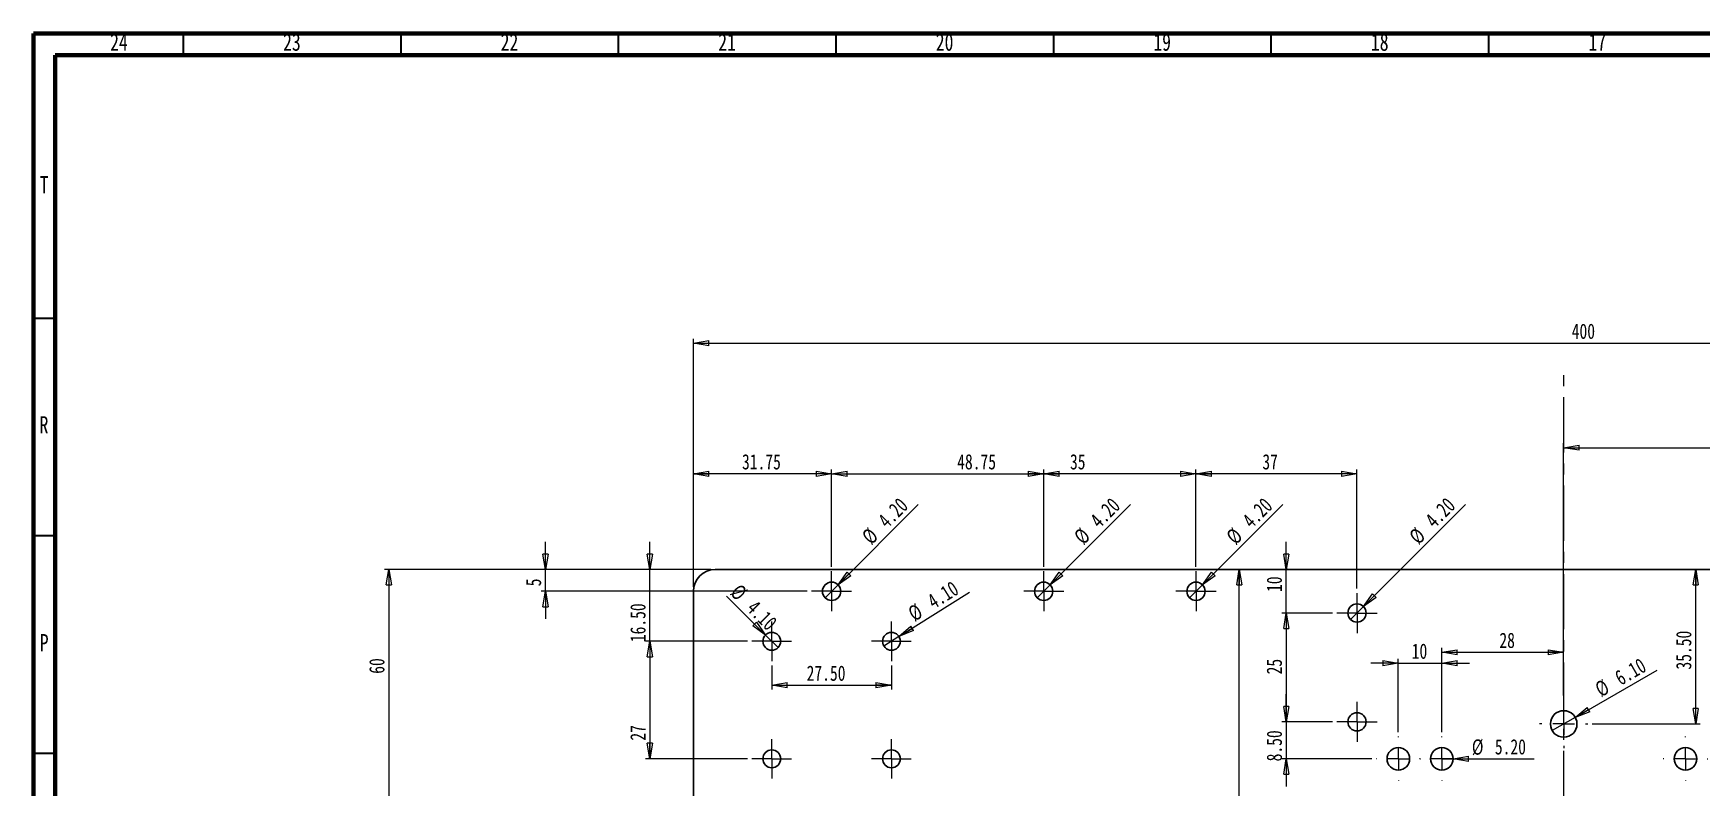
# Model space of a CAD drawing. Header units: millimetres. Extents: x 15 to 1184, y 5 to 836.
# Drawn here: x 15 to 398.4, y 662.7 to 836 of the extents above; entities that cross this region are included whole.
import ezdxf

# ---------------------------------------------------------------- set-up
doc = ezdxf.new("R2010")
doc.units = ezdxf.units.MM
doc.linetypes.add('CENTERX2', pattern=[20.32, 12.7, -2.54, 2.54, -2.54])
doc.styles.add('SLDTEXTSTYLE0', font='TXT', dxfattribs={"width": 0.75})
doc.dimstyles.new('SLDDIMSTYLE0', dxfattribs={"dimtxt": 3.5, "dimasz": 3.556, "dimexe": 0, "dimexo": 0.0625, "dimgap": 0.875, "dimtad": 1, "dimrnd": 1e-09, "dimzin": 12, "dimdsep": 46, "dimtxsty": 'SLDTEXTSTYLE0', "dimblk1": 'CLOSED', "dimblk2": 'CLOSED', "dimsah": 1, "dimcen": 0.09, "dimadec": 0, "dimazin": 3, "dimtfac": 1, "dimtofl": 0, "dimtmove": 0, "dimatfit": 3, "dimldrblk": 'CLOSED', "dimfxl": 1, "dimfrac": 2, "dimtolj": 1, "dimtzin": 12, "dimarcsym": 0})
doc.dimstyles.new('SLDDIMSTYLE1', dxfattribs={"dimtxt": 3.5, "dimasz": 3.556, "dimexe": 0, "dimexo": 0.0625, "dimgap": 0.875, "dimtad": 1, "dimrnd": 1e-09, "dimzin": 12, "dimdsep": 46, "dimtxsty": 'SLDTEXTSTYLE0', "dimblk1": 'CLOSED', "dimblk2": 'CLOSED', "dimsah": 1, "dimcen": 0.09, "dimadec": 0, "dimazin": 3, "dimtfac": 1, "dimtmove": 0, "dimatfit": 0, "dimldrblk": 'CLOSED', "dimfxl": 1, "dimfrac": 2, "dimtolj": 1, "dimtzin": 12, "dimarcsym": 0})
doc.dimstyles.new('SLDDIMSTYLE2', dxfattribs={"dimtxt": 3.5, "dimasz": 3.556, "dimexe": 0, "dimexo": 0.0625, "dimgap": 0.875, "dimtad": 1, "dimrnd": 1e-09, "dimzin": 4, "dimdsep": 46, "dimtxsty": 'SLDTEXTSTYLE0', "dimblk1": 'CLOSED', "dimblk2": 'CLOSED', "dimsah": 1, "dimcen": 0.09, "dimadec": 0, "dimazin": 1, "dimtfac": 1, "dimtmove": 0, "dimatfit": 0, "dimldrblk": 'CLOSED', "dimfxl": 1, "dimfrac": 2, "dimtolj": 1, "dimtzin": 12, "dimarcsym": 0})
doc.dimstyles.new('SLDDIMSTYLE3', dxfattribs={"dimtxt": 3.5, "dimasz": 3.556, "dimexe": 0, "dimexo": 0.0625, "dimgap": 0.875, "dimtad": 1, "dimrnd": 1e-09, "dimzin": 4, "dimdsep": 46, "dimtxsty": 'SLDTEXTSTYLE0', "dimblk1": 'CLOSED', "dimblk2": 'CLOSED', "dimsah": 1, "dimcen": 0.09, "dimadec": 0, "dimazin": 1, "dimtfac": 1, "dimtofl": 0, "dimtmove": 0, "dimatfit": 3, "dimldrblk": 'CLOSED', "dimfxl": 1, "dimfrac": 2, "dimtolj": 1, "dimtzin": 12, "dimarcsym": 0})
doc.dimstyles.new('SLDDIMSTYLE4', dxfattribs={"dimtxt": 3.5, "dimasz": 3.556, "dimexe": 0, "dimexo": 0.0625, "dimgap": 0.875, "dimtad": 1, "dimrnd": 1e-09, "dimzin": 4, "dimdsep": 46, "dimtxsty": 'SLDTEXTSTYLE0', "dimblk1": 'NONE', "dimblk2": 'CLOSED', "dimsah": 1, "dimcen": 0, "dimadec": 0, "dimazin": 1, "dimtfac": 1, "dimtmove": 0, "dimatfit": 3, "dimldrblk": 'NONE', "dimfxl": 1, "dimfrac": 2, "dimtolj": 1, "dimtzin": 12, "dimarcsym": 0})

# ---------------------------------------------------------------- blocks, each defined once
blk = doc.blocks.new('_Closed')
at = {"color": 0, "linetype": 'ByBlock', "lineweight": -2}
for p, q in [((-1, 0.166667), (0, 0)), ((-1, 0.166667), (-1, -0.166667)), ((0, 0), (-1, -0.166667)), ((0, 0), (-1, 0))]:
    blk.add_line(p, q, dxfattribs=at)
blk = doc.blocks.new('_D')
at = {"color": 7, "linetype": 'Continuous', "lineweight": 18}
for p, q in [((166.69, 708.79), (166.69, 765.79)), ((166.69, 764.79), (566.69, 764.79)), ((566.69, 708.79), (566.69, 765.79))]:
    blk.add_line(p, q, dxfattribs=at)
at = {"color": 7, "linetype": 'Continuous', "lineweight": 18, "xscale": 3.556, "yscale": 3.556, "rotation": 180}
blk.add_blockref('_Closed', (166.69, 764.79, -1.5), dxfattribs=at)
at = {"color": 7, "linetype": 'Continuous', "lineweight": 18, "xscale": 3.556, "yscale": 3.556}
blk.add_blockref('_Closed', (566.69, 764.79, -1.5), dxfattribs=at)
at = {"color": 7, "linetype": 'Continuous', "lineweight": 18, "insert": (368.54, 769.3), "char_height": 3.5, "attachment_point": 1, "style": 'SLDTEXTSTYLE0'}
blk.add_mtext('400', dxfattribs=at)
blk = doc.blocks.new('_D_1')
at = {"color": 7, "linetype": 'Continuous', "lineweight": 18}
for p, q in [((170.69, 712.79), (95.69, 712.79)), ((96.69, 712.79), (96.69, 652.79)), ((170.69, 652.79), (95.69, 652.79))]:
    blk.add_line(p, q, dxfattribs=at)
at = {"color": 7, "linetype": 'Continuous', "lineweight": 18, "xscale": 3.556, "yscale": 3.556}
for p, rotation in [((96.69, 712.79, -1.5), 90), ((96.69, 652.79, -1.5), 270)]:
    blk.add_blockref('_Closed', p, dxfattribs=dict(at, rotation=rotation))
at = {"color": 7, "linetype": 'Continuous', "lineweight": 18, "insert": (92.18, 688.83), "char_height": 3.5, "attachment_point": 1, "rotation": 90, "style": 'SLDTEXTSTYLE0'}
blk.add_mtext('60', dxfattribs=at)
blk = doc.blocks.new('_D_2')
at = {"color": 7, "linetype": 'Continuous', "lineweight": 18}
for p, q in [((132.69, 712.79), (132.69, 719.14)), ((170.69, 712.79), (131.69, 712.79)), ((132.69, 707.79), (132.69, 712.79)), ((192.84, 707.79), (131.69, 707.79)), ((132.69, 707.79), (132.69, 701.44))]:
    blk.add_line(p, q, dxfattribs=at)
at = {"color": 7, "linetype": 'Continuous', "lineweight": 18, "xscale": 3.556, "yscale": 3.556}
for p, rotation in [((132.69, 712.79, -1.5), 270), ((132.69, 707.79, -1.5), 90)]:
    blk.add_blockref('_Closed', p, dxfattribs=dict(at, rotation=rotation))
at = {"color": 7, "linetype": 'Continuous', "lineweight": 18, "insert": (128.18, 708.94), "char_height": 3.5, "attachment_point": 1, "rotation": 90, "style": 'SLDTEXTSTYLE0'}
blk.add_mtext('5', dxfattribs=at)
blk = doc.blocks.new('_D_3')
at = {"color": 7, "linetype": 'Continuous', "lineweight": 18}
for p, q in [((156.69, 712.79), (156.69, 719.14)), ((170.69, 712.79), (155.69, 712.79)), ((156.69, 696.29), (156.69, 712.79)), ((179.14, 696.29), (155.69, 696.29)), ((156.69, 696.29), (156.69, 689.94))]:
    blk.add_line(p, q, dxfattribs=at)
at = {"color": 7, "linetype": 'Continuous', "lineweight": 18, "xscale": 3.556, "yscale": 3.556}
for p, rotation in [((156.69, 712.79, -1.5), 270), ((156.69, 696.29, -1.5), 90)]:
    blk.add_blockref('_Closed', p, dxfattribs=dict(at, rotation=rotation))
at = {"color": 7, "linetype": 'Continuous', "lineweight": 18, "insert": (152.18, 696.09), "char_height": 3.5, "attachment_point": 1, "rotation": 90, "style": 'SLDTEXTSTYLE0'}
blk.add_mtext('16.50', dxfattribs=at)
blk = doc.blocks.new('_D_4')
at = {"color": 7, "linetype": 'Continuous', "lineweight": 18}
for p, q in [((179.14, 696.29), (155.69, 696.29)), ((156.69, 696.29), (156.69, 669.29)), ((179.14, 669.29), (155.69, 669.29))]:
    blk.add_line(p, q, dxfattribs=at)
at = {"color": 7, "linetype": 'Continuous', "lineweight": 18, "xscale": 3.556, "yscale": 3.556}
for p, rotation in [((156.69, 696.29, -1.5), 90), ((156.69, 669.29, -1.5), 270)]:
    blk.add_blockref('_Closed', p, dxfattribs=dict(at, rotation=rotation))
at = {"color": 7, "linetype": 'Continuous', "lineweight": 18, "insert": (152.18, 673.47), "char_height": 3.5, "attachment_point": 1, "rotation": 90, "style": 'SLDTEXTSTYLE0'}
blk.add_mtext('27', dxfattribs=at)
blk = doc.blocks.new('_D_5')
at = {"color": 7, "linetype": 'Continuous', "lineweight": 18}
for p, q in [((184.69, 690.74), (184.69, 685.21)), ((212.19, 690.74), (212.19, 685.21)), ((184.69, 686.21), (212.19, 686.21))]:
    blk.add_line(p, q, dxfattribs=at)
at = {"color": 7, "linetype": 'Continuous', "lineweight": 18, "xscale": 3.556, "yscale": 3.556, "rotation": 180}
blk.add_blockref('_Closed', (184.69, 686.21, -1.5), dxfattribs=at)
at = {"color": 7, "linetype": 'Continuous', "lineweight": 18, "xscale": 3.556, "yscale": 3.556}
blk.add_blockref('_Closed', (212.19, 686.21, -1.5), dxfattribs=at)
at = {"color": 7, "linetype": 'Continuous', "lineweight": 18, "insert": (192.71, 690.72), "char_height": 3.5, "attachment_point": 1, "style": 'SLDTEXTSTYLE0'}
blk.add_mtext('27.50', dxfattribs=at)
blk = doc.blocks.new('_D_6')
at = {"color": 7, "linetype": 'Continuous', "lineweight": 18}
for q in [(218.38, 727.73), (196.96, 706.31)]:
    blk.add_line((199.93, 709.27), q, dxfattribs=at)
at = {"color": 7, "linetype": 'Continuous', "lineweight": 18, "xscale": 3.556, "yscale": 3.556, "rotation": 225}
blk.add_blockref('_Closed', (199.93, 709.27, -1.5), dxfattribs=at)
at = {"color": 7, "linetype": 'Continuous', "lineweight": 18, "char_height": 3.5, "attachment_point": 1, "rotation": 45, "style": 'SLDTEXTSTYLE0'}
for s, insert in [('4.20', (208.77, 724.54)), ('%%c', (205.08, 720.77))]:
    blk.add_mtext(s, dxfattribs=dict(at, insert=insert))
blk = doc.blocks.new('_None')
blk = doc.blocks.new('_D_7')
at = {"color": 7, "linetype": 'Continuous', "lineweight": 18}
for q in [(267.13, 727.73), (245.71, 706.31)]:
    blk.add_line((248.68, 709.27), q, dxfattribs=at)
at = {"color": 7, "linetype": 'Continuous', "lineweight": 18, "xscale": 3.556, "yscale": 3.556, "rotation": 225}
blk.add_blockref('_Closed', (248.68, 709.27, -1.5), dxfattribs=at)
at = {"color": 7, "linetype": 'Continuous', "lineweight": 18, "char_height": 3.5, "attachment_point": 1, "rotation": 45, "style": 'SLDTEXTSTYLE0'}
for s, insert in [('4.20', (257.52, 724.54)), ('%%c', (253.83, 720.77))]:
    blk.add_mtext(s, dxfattribs=dict(at, insert=insert))
blk = doc.blocks.new('_D_8')
at = {"color": 7, "linetype": 'Continuous', "lineweight": 18}
for q in [(302.13, 727.73), (280.71, 706.31)]:
    blk.add_line((283.68, 709.27), q, dxfattribs=at)
at = {"color": 7, "linetype": 'Continuous', "lineweight": 18, "xscale": 3.556, "yscale": 3.556, "rotation": 225}
blk.add_blockref('_Closed', (283.68, 709.27, -1.5), dxfattribs=at)
at = {"color": 7, "linetype": 'Continuous', "lineweight": 18, "char_height": 3.5, "attachment_point": 1, "rotation": 45, "style": 'SLDTEXTSTYLE0'}
for s, insert in [('4.20', (292.52, 724.54)), ('%%c', (288.83, 720.77))]:
    blk.add_mtext(s, dxfattribs=dict(at, insert=insert))
blk = doc.blocks.new('_D_9')
at = {"color": 7, "linetype": 'Continuous', "lineweight": 18}
for p, q in [((166.69, 708.79), (166.69, 735.79)), ((198.44, 734.79), (166.69, 734.79)), ((198.44, 713.39), (198.44, 735.79))]:
    blk.add_line(p, q, dxfattribs=at)
at = {"color": 7, "linetype": 'Continuous', "lineweight": 18, "xscale": 3.556, "yscale": 3.556, "rotation": 180}
blk.add_blockref('_Closed', (166.69, 734.79, -1.5), dxfattribs=at)
at = {"color": 7, "linetype": 'Continuous', "lineweight": 18, "xscale": 3.556, "yscale": 3.556}
blk.add_blockref('_Closed', (198.44, 734.79, -1.5), dxfattribs=at)
at = {"color": 7, "linetype": 'Continuous', "lineweight": 18, "insert": (177.86, 739.3), "char_height": 3.5, "attachment_point": 1, "style": 'SLDTEXTSTYLE0'}
blk.add_mtext('31.75', dxfattribs=at)
blk = doc.blocks.new('_D_10')
at = {"color": 7, "linetype": 'Continuous', "lineweight": 18}
for p, q in [((198.44, 713.39), (198.44, 735.79)), ((198.44, 734.79), (247.19, 734.79)), ((247.19, 713.39), (247.19, 735.79))]:
    blk.add_line(p, q, dxfattribs=at)
at = {"color": 7, "linetype": 'Continuous', "lineweight": 18, "xscale": 3.556, "yscale": 3.556, "rotation": 180}
blk.add_blockref('_Closed', (198.44, 734.79, -1.5), dxfattribs=at)
at = {"color": 7, "linetype": 'Continuous', "lineweight": 18, "xscale": 3.556, "yscale": 3.556}
blk.add_blockref('_Closed', (247.19, 734.79, -1.5), dxfattribs=at)
at = {"color": 7, "linetype": 'Continuous', "lineweight": 18, "insert": (227.31, 739.3), "char_height": 3.5, "attachment_point": 1, "style": 'SLDTEXTSTYLE0'}
blk.add_mtext('48.75', dxfattribs=at)
blk = doc.blocks.new('_D_11')
at = {"color": 7, "linetype": 'Continuous', "lineweight": 18}
for p, q in [((247.19, 713.39), (247.19, 735.79)), ((282.19, 734.79), (247.19, 734.79)), ((282.19, 713.39), (282.19, 735.79))]:
    blk.add_line(p, q, dxfattribs=at)
at = {"color": 7, "linetype": 'Continuous', "lineweight": 18, "xscale": 3.556, "yscale": 3.556, "rotation": 180}
blk.add_blockref('_Closed', (247.19, 734.79, -1.5), dxfattribs=at)
at = {"color": 7, "linetype": 'Continuous', "lineweight": 18, "xscale": 3.556, "yscale": 3.556}
blk.add_blockref('_Closed', (282.19, 734.79, -1.5), dxfattribs=at)
at = {"color": 7, "linetype": 'Continuous', "lineweight": 18, "insert": (253.23, 739.3), "char_height": 3.5, "attachment_point": 1, "style": 'SLDTEXTSTYLE0'}
blk.add_mtext('35', dxfattribs=at)
blk = doc.blocks.new('_D_12')
at = {"color": 7, "linetype": 'Continuous', "lineweight": 18}
for p, q in [((282.19, 713.39), (282.19, 735.79)), ((319.19, 734.79), (282.19, 734.79)), ((319.19, 708.39), (319.19, 735.79))]:
    blk.add_line(p, q, dxfattribs=at)
at = {"color": 7, "linetype": 'Continuous', "lineweight": 18, "xscale": 3.556, "yscale": 3.556, "rotation": 180}
blk.add_blockref('_Closed', (282.19, 734.79, -1.5), dxfattribs=at)
at = {"color": 7, "linetype": 'Continuous', "lineweight": 18, "xscale": 3.556, "yscale": 3.556}
blk.add_blockref('_Closed', (319.19, 734.79, -1.5), dxfattribs=at)
at = {"color": 7, "linetype": 'Continuous', "lineweight": 18, "insert": (297.45, 739.3), "char_height": 3.5, "attachment_point": 1, "style": 'SLDTEXTSTYLE0'}
blk.add_mtext('37', dxfattribs=at)
blk = doc.blocks.new('_D_13')
at = {"color": 7, "linetype": 'Continuous', "lineweight": 18}
for p, q in [((302.95, 712.79), (302.95, 719.14)), ((302.95, 702.79), (302.95, 712.79)), ((313.59, 702.79), (301.95, 702.79)), ((302.95, 702.79), (302.95, 696.44))]:
    blk.add_line(p, q, dxfattribs=at)
at = {"color": 7, "linetype": 'Continuous', "lineweight": 18, "xscale": 3.556, "yscale": 3.556}
for p, rotation in [((302.95, 712.79, -1.5), 270), ((302.95, 702.79, -1.5), 90)]:
    blk.add_blockref('_Closed', p, dxfattribs=dict(at, rotation=rotation))
at = {"color": 7, "linetype": 'Continuous', "lineweight": 18, "insert": (298.43, 707.64), "char_height": 3.5, "attachment_point": 1, "rotation": 90, "style": 'SLDTEXTSTYLE0'}
blk.add_mtext('10', dxfattribs=at)
blk = doc.blocks.new('_D_14')
at = {"color": 7, "linetype": 'Continuous', "lineweight": 18}
for p, q in [((313.59, 702.79), (301.95, 702.79)), ((302.95, 702.79), (302.95, 677.79)), ((313.59, 677.79), (301.95, 677.79))]:
    blk.add_line(p, q, dxfattribs=at)
at = {"color": 7, "linetype": 'Continuous', "lineweight": 18, "xscale": 3.556, "yscale": 3.556}
for p, rotation in [((302.95, 702.79, -1.5), 90), ((302.95, 677.79, -1.5), 270)]:
    blk.add_blockref('_Closed', p, dxfattribs=dict(at, rotation=rotation))
at = {"color": 7, "linetype": 'Continuous', "lineweight": 18, "insert": (298.43, 688.69), "char_height": 3.5, "attachment_point": 1, "rotation": 90, "style": 'SLDTEXTSTYLE0'}
blk.add_mtext('25', dxfattribs=at)
blk = doc.blocks.new('_D_15')
at = {"color": 7, "linetype": 'Continuous', "lineweight": 18}
for q in [(344.16, 727.76), (317.71, 701.31)]:
    blk.add_line((320.68, 704.27), q, dxfattribs=at)
at = {"color": 7, "linetype": 'Continuous', "lineweight": 18, "xscale": 3.556, "yscale": 3.556, "rotation": 225}
blk.add_blockref('_Closed', (320.68, 704.27, -1.5), dxfattribs=at)
at = {"color": 7, "linetype": 'Continuous', "lineweight": 18, "char_height": 3.5, "attachment_point": 1, "rotation": 45, "style": 'SLDTEXTSTYLE0'}
for s, insert in [('4.20', (334.54, 724.58)), ('%%c', (330.85, 720.81))]:
    blk.add_mtext(s, dxfattribs=dict(at, insert=insert))
blk = doc.blocks.new('_D_16')
at = {"color": 7, "linetype": 'Continuous', "lineweight": 18}
for q in [(336.09, 669.29), (359.93, 669.29)]:
    blk.add_line((341.29, 669.29), q, dxfattribs=at)
at = {"color": 7, "linetype": 'Continuous', "lineweight": 18, "xscale": 3.556, "yscale": 3.556, "rotation": 180}
blk.add_blockref('_Closed', (341.29, 669.29, -1.5), dxfattribs=at)
at = {"color": 7, "linetype": 'Continuous', "lineweight": 18, "char_height": 3.5, "attachment_point": 1, "style": 'SLDTEXTSTYLE0'}
for s, insert in [('%%c', (345.6, 673.75)), ('5.20', (350.88, 673.8))]:
    blk.add_mtext(s, dxfattribs=dict(at, insert=insert))
blk = doc.blocks.new('_D_17')
at = {"color": 7, "linetype": 'Continuous', "lineweight": 18}
for p, q in [((338.69, 675.39), (338.69, 694.76)), ((338.69, 693.76), (366.69, 693.76))]:
    blk.add_line(p, q, dxfattribs=at)
at = {"color": 7, "linetype": 'Continuous', "lineweight": 18, "xscale": 3.556, "yscale": 3.556, "rotation": 180}
blk.add_blockref('_Closed', (338.69, 693.76, -1.5), dxfattribs=at)
at = {"color": 7, "linetype": 'Continuous', "lineweight": 18, "xscale": 3.556, "yscale": 3.556}
blk.add_blockref('_Closed', (366.69, 693.76, -1.5), dxfattribs=at)
at = {"color": 7, "linetype": 'Continuous', "lineweight": 18, "insert": (351.92, 698.27), "char_height": 3.5, "attachment_point": 1, "style": 'SLDTEXTSTYLE0'}
blk.add_mtext('28', dxfattribs=at)
blk = doc.blocks.new('_D_18')
at = {"color": 7, "linetype": 'Continuous', "lineweight": 18}
for q in [(388.16, 689.68), (364.05, 675.76)]:
    blk.add_line((369.34, 678.82), q, dxfattribs=at)
at = {"color": 7, "linetype": 'Continuous', "lineweight": 18, "xscale": 3.556, "yscale": 3.556, "rotation": 210}
blk.add_blockref('_Closed', (369.34, 678.82, -1.5), dxfattribs=at)
at = {"color": 7, "linetype": 'Continuous', "lineweight": 18, "char_height": 3.5, "attachment_point": 1, "rotation": 30, "style": 'SLDTEXTSTYLE0'}
for s, insert in [('6.10', (378.06, 689.08)), ('%%c', (373.51, 686.4))]:
    blk.add_mtext(s, dxfattribs=dict(at, insert=insert))
blk = doc.blocks.new('_D_19')
at = {"color": 7, "linetype": 'Continuous', "lineweight": 18}
for p, q in [((397.03, 677.29), (397.03, 712.79)), ((373.24, 677.29), (398.03, 677.29))]:
    blk.add_line(p, q, dxfattribs=at)
at = {"color": 7, "linetype": 'Continuous', "lineweight": 18, "xscale": 3.556, "yscale": 3.556}
for p, rotation in [((397.03, 712.79, -1.5), 90), ((397.03, 677.29, -1.5), 270)]:
    blk.add_blockref('_Closed', p, dxfattribs=dict(at, rotation=rotation))
at = {"color": 7, "linetype": 'Continuous', "lineweight": 18, "insert": (392.52, 689.8), "char_height": 3.5, "attachment_point": 1, "rotation": 90, "style": 'SLDTEXTSTYLE0'}
blk.add_mtext('35.50', dxfattribs=at)
blk = doc.blocks.new('_D_20')
at = {"color": 7, "linetype": 'Continuous', "lineweight": 18}
for p, q in [((366.69, 683.84), (366.69, 741.79)), ((366.69, 740.79), (566.69, 740.79)), ((566.69, 708.79), (566.69, 741.79))]:
    blk.add_line(p, q, dxfattribs=at)
at = {"color": 7, "linetype": 'Continuous', "lineweight": 18, "xscale": 3.556, "yscale": 3.556, "rotation": 180}
blk.add_blockref('_Closed', (366.69, 740.79, -1.5), dxfattribs=at)
at = {"color": 7, "linetype": 'Continuous', "lineweight": 18, "xscale": 3.556, "yscale": 3.556}
blk.add_blockref('_Closed', (566.69, 740.79, -1.5), dxfattribs=at)
at = {"color": 7, "linetype": 'Continuous', "lineweight": 18, "insert": (476.12, 745.3), "char_height": 3.5, "attachment_point": 1, "style": 'SLDTEXTSTYLE0'}
blk.add_mtext('200', dxfattribs=at)
blk = doc.blocks.new('_D_21')
at = {"color": 7, "linetype": 'Continuous', "lineweight": 18}
for p, q in [((328.69, 691.27), (322.34, 691.27)), ((328.69, 675.39), (328.69, 692.27)), ((328.69, 691.27), (338.69, 691.27)), ((338.69, 675.39), (338.69, 692.27)), ((338.69, 691.27), (345.04, 691.27))]:
    blk.add_line(p, q, dxfattribs=at)
at = {"color": 7, "linetype": 'Continuous', "lineweight": 18, "xscale": 3.556, "yscale": 3.556}
blk.add_blockref('_Closed', (328.69, 691.27, -1.5), dxfattribs=at)
at = {"color": 7, "linetype": 'Continuous', "lineweight": 18, "xscale": 3.556, "yscale": 3.556, "rotation": 180}
blk.add_blockref('_Closed', (338.69, 691.27, -1.5), dxfattribs=at)
at = {"color": 7, "linetype": 'Continuous', "lineweight": 18, "insert": (331.77, 695.78), "char_height": 3.5, "attachment_point": 1, "style": 'SLDTEXTSTYLE0'}
blk.add_mtext('10', dxfattribs=at)
blk = doc.blocks.new('_D_22')
at = {"color": 7, "linetype": 'Continuous', "lineweight": 18}
for p, q in [((302.95, 677.79), (302.95, 684.14)), ((313.59, 677.79), (301.95, 677.79)), ((302.95, 677.79), (302.95, 669.29)), ((322.59, 669.29), (301.95, 669.29)), ((302.95, 669.29), (302.95, 662.94))]:
    blk.add_line(p, q, dxfattribs=at)
at = {"color": 7, "linetype": 'Continuous', "lineweight": 18, "xscale": 3.556, "yscale": 3.556}
for p, rotation in [((302.95, 677.79, -1.5), 270), ((302.95, 669.29, -1.5), 90)]:
    blk.add_blockref('_Closed', p, dxfattribs=dict(at, rotation=rotation))
at = {"color": 7, "linetype": 'Continuous', "lineweight": 18, "insert": (298.43, 668.7), "char_height": 3.5, "attachment_point": 1, "rotation": 90, "style": 'SLDTEXTSTYLE0'}
blk.add_mtext('8.50', dxfattribs=at)
blk = doc.blocks.new('_D_23')
at = {"color": 7, "linetype": 'Continuous', "lineweight": 18}
for p, q in [((292.15, 646.29), (292.15, 712.79)), ((309.64, 646.29), (291.15, 646.29)), ((292.15, 646.29), (292.15, 638.22))]:
    blk.add_line(p, q, dxfattribs=at)
at = {"color": 7, "linetype": 'Continuous', "lineweight": 18, "xscale": 3.556, "yscale": 3.556}
for p, rotation in [((292.15, 712.79, -1.5), 90), ((292.15, 646.29, -1.5), 270)]:
    blk.add_blockref('_Closed', p, dxfattribs=dict(at, rotation=rotation))
at = {"color": 7, "linetype": 'Continuous', "lineweight": 18, "insert": (287.64, 638.22), "char_height": 3.5, "attachment_point": 1, "rotation": 90, "style": 'SLDTEXTSTYLE0'}
blk.add_mtext('66.50', dxfattribs=at)
blk = doc.blocks.new('_D_45')
at = {"color": 7, "linetype": 'Continuous', "lineweight": 18}
for q in [(174.33, 706.65), (186.14, 694.84)]:
    blk.add_line((183.25, 697.74), q, dxfattribs=at)
at = {"color": 7, "linetype": 'Continuous', "lineweight": 18, "xscale": 3.556, "yscale": 3.556, "rotation": 315}
blk.add_blockref('_Closed', (183.25, 697.74, -1.5), dxfattribs=at)
at = {"color": 7, "linetype": 'Continuous', "lineweight": 18, "char_height": 3.5, "attachment_point": 1, "rotation": 315, "style": 'SLDTEXTSTYLE0'}
for s, insert in [('%%c', (177.41, 709.73)), ('4.10', (181.18, 706.04))]:
    blk.add_mtext(s, dxfattribs=dict(at, insert=insert))
blk = doc.blocks.new('_D_46')
at = {"color": 7, "linetype": 'Continuous', "lineweight": 18}
for q in [(230.14, 707.55), (210.46, 695.2)]:
    blk.add_line((213.93, 697.38), q, dxfattribs=at)
at = {"color": 7, "linetype": 'Continuous', "lineweight": 18, "xscale": 3.556, "yscale": 3.556, "rotation": 212.1200774929}
blk.add_blockref('_Closed', (213.93, 697.38, -1.5), dxfattribs=at)
at = {"color": 7, "linetype": 'Continuous', "lineweight": 18, "char_height": 3.5, "attachment_point": 1, "rotation": 32.1201, "style": 'SLDTEXTSTYLE0'}
for s, insert in [('4.10', (220.07, 706.56)), ('%%c', (215.63, 703.71))]:
    blk.add_mtext(s, dxfattribs=dict(at, insert=insert))
blk = doc.blocks.new('SW_CENTERMARKSYMBOL_1')
at = {"color": 0, "linetype": 'Continuous', "lineweight": 0}
for p, q in [((0, 2.5), (0, 4.6)), ((-2.5, 0), (-4.6, 0)), ((0, 0), (-2.5, 0)), ((0, 0), (0, 2.5)), ((0, 0), (0, -2.5)), ((0, 0), (2.5, 0)), ((2.5, 0), (4.6, 0)), ((0, -2.5), (0, -4.6))]:
    blk.add_line(p, q, dxfattribs=at)
blk = doc.blocks.new('SW_CENTERMARKSYMBOL_2')
at = {"color": 0, "linetype": 'Continuous', "lineweight": 0}
for p, q in [((0, 2.5), (0, 4.6)), ((-2.5, 0), (-4.6, 0)), ((0, 0), (-2.5, 0)), ((0, 0), (0, 2.5)), ((0, 0), (0, -2.5)), ((0, 0), (2.5, 0)), ((2.5, 0), (4.6, 0)), ((0, -2.5), (0, -4.6))]:
    blk.add_line(p, q, dxfattribs=at)
blk = doc.blocks.new('SW_CENTERMARKSYMBOL_4')
at = {"color": 0, "linetype": 'Continuous', "lineweight": 0}
for p, q in [((0, 5), (0, 5.55)), ((-5, 0), (-5.55, 0)), ((0, 0), (-2.5, 0)), ((0, 0), (0, 2.5)), ((0, 0), (0, -2.5)), ((0, 0), (2.5, 0)), ((5, 0), (5.55, 0)), ((0, -5), (0, -5.55))]:
    blk.add_line(p, q, dxfattribs=at)
blk = doc.blocks.new('SW_CENTERMARKSYMBOL_5')
at = {"color": 0, "linetype": 'Continuous', "lineweight": 0}
for p, q in [((0, 2.5), (0, 4.55)), ((-2.5, 0), (-4.55, 0)), ((0, 0), (-2.5, 0)), ((0, 0), (0, 2.5)), ((0, 0), (0, -2.5)), ((0, 0), (2.5, 0)), ((2.5, 0), (4.55, 0)), ((0, -2.5), (0, -4.55))]:
    blk.add_line(p, q, dxfattribs=at)
blk = doc.blocks.new('SW_CENTERMARKSYMBOL_16')
at = {"color": 0, "linetype": 'Continuous', "lineweight": 0}
for p, q in [((0, 2.5), (0, 4.6)), ((-2.5, 0), (-4.6, 0)), ((0, 0), (-2.5, 0)), ((0, 0), (0, 2.5)), ((0, 0), (0, -2.5)), ((0, 0), (2.5, 0)), ((2.5, 0), (4.6, 0)), ((0, -2.5), (0, -4.6))]:
    blk.add_line(p, q, dxfattribs=at)
blk = doc.blocks.new('SW_CENTERMARKSYMBOL_17')
at = {"color": 0, "linetype": 'Continuous', "lineweight": 0}
for p, q in [((0, 2.5), (0, 4.55)), ((-2.5, 0), (-4.55, 0)), ((0, 0), (-2.5, 0)), ((0, 0), (0, 2.5)), ((0, 0), (0, -2.5)), ((0, 0), (2.5, 0)), ((2.5, 0), (4.55, 0)), ((0, -2.5), (0, -4.55))]:
    blk.add_line(p, q, dxfattribs=at)
blk = doc.blocks.new('SW_CENTERMARKSYMBOL_18')
at = {"color": 0, "linetype": 'Continuous', "lineweight": 0}
for p, q in [((0, 2.5), (0, 4.55)), ((-2.5, 0), (-4.55, 0)), ((0, 0), (-2.5, 0)), ((0, 0), (0, 2.5)), ((0, 0), (0, -2.5)), ((0, 0), (2.5, 0)), ((2.5, 0), (4.55, 0)), ((0, -2.5), (0, -4.55))]:
    blk.add_line(p, q, dxfattribs=at)
blk = doc.blocks.new('SW_CENTERMARKSYMBOL_19')
at = {"color": 0, "linetype": 'Continuous', "lineweight": 0}
for p, q in [((0, 2.5), (0, 4.55)), ((-2.5, 0), (-4.55, 0)), ((0, 0), (-2.5, 0)), ((0, 0), (0, 2.5)), ((0, 0), (0, -2.5)), ((0, 0), (2.5, 0)), ((2.5, 0), (4.55, 0)), ((0, -2.5), (0, -4.55))]:
    blk.add_line(p, q, dxfattribs=at)
blk = doc.blocks.new('SW_CENTERMARKSYMBOL_21')
at = {"color": 0, "linetype": 'Continuous', "lineweight": 0}
for p, q in [((0, 2.5), (0, 4.6)), ((-2.5, 0), (-4.6, 0)), ((0, 0), (-2.5, 0)), ((0, 0), (0, 2.5)), ((0, 0), (0, -2.5)), ((0, 0), (2.5, 0)), ((2.5, 0), (4.6, 0)), ((0, -2.5), (0, -4.6))]:
    blk.add_line(p, q, dxfattribs=at)
blk = doc.blocks.new('SW_CENTERMARKSYMBOL_23')
at = {"color": 0, "linetype": 'Continuous', "lineweight": 0}
for p, q in [((0, 2.5), (0, 4.6)), ((-2.5, 0), (-4.6, 0)), ((0, 0), (-2.5, 0)), ((0, 0), (0, 2.5)), ((0, 0), (0, -2.5)), ((0, 0), (2.5, 0)), ((2.5, 0), (4.6, 0)), ((0, -2.5), (0, -4.6))]:
    blk.add_line(p, q, dxfattribs=at)
blk = doc.blocks.new('SW_CENTERMARKSYMBOL_40')
at = {"color": 0, "linetype": 'Continuous', "lineweight": 0}
for p, q in [((0, 5), (0, 5.1)), ((-5, 0), (-5.1, 0)), ((0, 0), (-2.5, 0)), ((0, 0), (0, 2.5)), ((0, 0), (0, -2.5)), ((0, 0), (2.5, 0)), ((5, 0), (5.1, 0)), ((0, -5), (0, -5.1))]:
    blk.add_line(p, q, dxfattribs=at)
blk = doc.blocks.new('SW_CENTERMARKSYMBOL_41')
at = {"color": 0, "linetype": 'Continuous', "lineweight": 0}
for p, q in [((0, 5), (0, 5.1)), ((-5, 0), (-5.1, 0)), ((0, 0), (-2.5, 0)), ((0, 0), (0, 2.5)), ((0, 0), (0, -2.5)), ((0, 0), (2.5, 0)), ((5, 0), (5.1, 0)), ((0, -5), (0, -5.1))]:
    blk.add_line(p, q, dxfattribs=at)
blk = doc.blocks.new('SW_CENTERMARKSYMBOL_42')
at = {"color": 0, "linetype": 'Continuous', "lineweight": 0}
for p, q in [((0, 5), (0, 5.1)), ((-5, 0), (-5.1, 0)), ((0, 0), (-2.5, 0)), ((0, 0), (0, 2.5)), ((0, 0), (0, -2.5)), ((0, 0), (2.5, 0)), ((5, 0), (5.1, 0)), ((0, -5), (0, -5.1))]:
    blk.add_line(p, q, dxfattribs=at)

msp = doc.modelspace()

# ---------------------------------------------------------------- linework, layer by layer
at = {"color": 7, "linetype": 'Continuous', "lineweight": 70}
for p, q in [((15, 5), (15, 836)), ((15, 836), (1184, 836)), ((20, 10), (20, 831)), ((20, 831), (1179, 831))]:
    msp.add_line(p, q, dxfattribs=at)
at = {"color": 7, "linetype": 'Continuous', "lineweight": 35}
for p, q in [((49.5, 831), (49.5, 836)), ((99.5, 831), (99.5, 836)), ((149.5, 831), (149.5, 836)), ((199.5, 831), (199.5, 836)), ((249.5, 831), (249.5, 836)), ((299.5, 831), (299.5, 836)), ((349.5, 831), (349.5, 836)), ((20, 770.5), (15, 770.5)), ((20, 720.5), (15, 720.5)), ((20, 670.5), (15, 670.5))]:
    msp.add_line(p, q, dxfattribs=at)
at = {"color": 7, "linetype": 'CENTERX2', "lineweight": 18}
msp.add_line((366.695, 455.219), (366.695, 757.451), dxfattribs=at)
at = {"color": 7, "linetype": 'Continuous', "lineweight": 25}
for p, q in [((171.695, 712.79), (561.695, 712.79)), ((166.695, 657.79), (166.695, 707.79))]:
    msp.add_line(p, q, dxfattribs=at)
for centre, radius in [((198.445, 707.79), 2.1), ((247.195, 707.79), 2.1), ((282.195, 707.79), 2.1), ((319.195, 702.79), 2.1), ((184.695, 696.29), 2.05), ((212.195, 696.29), 2.05), ((319.195, 677.79), 2.1), ((366.695, 677.29), 3.05), ((184.695, 669.29), 2.05), ((212.195, 669.29), 2.05), ((328.695, 669.29), 2.6), ((338.695, 669.29), 2.6), ((394.695, 669.29), 2.6)]:
    msp.add_circle(centre, radius, dxfattribs=at)
msp.add_arc((171.695, 707.79), 5, 90, 180, dxfattribs=at)

# ---------------------------------------------------------------- block references
at = {"color": 7, "linetype": 'Continuous', "lineweight": 0}
for name, p in [('SW_CENTERMARKSYMBOL_21', (198.445, 707.79)), ('SW_CENTERMARKSYMBOL_23', (247.195, 707.79)), ('SW_CENTERMARKSYMBOL_16', (282.195, 707.79)), ('SW_CENTERMARKSYMBOL_1', (319.195, 702.79)), ('SW_CENTERMARKSYMBOL_5', (184.695, 696.29)), ('SW_CENTERMARKSYMBOL_18', (212.195, 696.29)), ('SW_CENTERMARKSYMBOL_4', (366.695, 677.29)), ('SW_CENTERMARKSYMBOL_2', (319.195, 677.79)), ('SW_CENTERMARKSYMBOL_19', (184.695, 669.29)), ('SW_CENTERMARKSYMBOL_17', (212.195, 669.29)), ('SW_CENTERMARKSYMBOL_42', (328.695, 669.29)), ('SW_CENTERMARKSYMBOL_41', (338.695, 669.29)), ('SW_CENTERMARKSYMBOL_40', (394.695, 669.29))]:
    msp.add_blockref(name, p, dxfattribs=at)

# ---------------------------------------------------------------- texts
at = {"color": 7, "linetype": 'Continuous', "lineweight": 0, "attachment_point": 2, "style": 'SLDTEXTSTYLE0'}
for s, insert, char_height in [('24', (34.67, 835.968), 3.9688), ('23', (74.42, 835.968), 3.9688), ('22', (124.42, 835.968), 3.9688), ('21', (174.42, 835.968), 3.9688), ('20', (224.42, 835.968), 3.9688), ('19', (274.42, 835.968), 3.9688), ('18', (324.42, 835.968), 3.9688), ('17', (374.42, 835.968), 3.9688), ('T', (17.488, 803.218), 3.969), ('R', (17.444, 748.024), 3.969), ('P', (17.485, 697.968), 3.969)]:
    msp.add_mtext(s, dxfattribs=dict(at, insert=insert, char_height=char_height))

# ---------------------------------------------------------------- dimensions: what is measured, and where the dimension line sits
at = {"color": 7, "linetype": 'Continuous', "lineweight": 18}
for base, p1, p2, dimstyle, picture, middle in [((566.695, 764.79), (166.695, 707.79), (566.695, 707.79), 'SLDDIMSTYLE0', '_D', (372.417, 764.79)), ((366.695, 693.761), (338.695, 674.39), (366.695, 757.451), 'SLDDIMSTYLE0', '_D_17', (354.503, 693.761)), ((566.695, 740.79), (366.695, 682.84), (566.695, 707.79), 'SLDDIMSTYLE0', '_D_20', (480, 740.79)), ((166.695, 734.79), (198.445, 712.39), (166.695, 707.79), 'SLDDIMSTYLE0', '_D_9', (183.675, 734.79)), ((247.195, 734.79), (198.445, 712.39), (247.195, 712.39), 'SLDDIMSTYLE0', '_D_10', (233.131, 734.79)), ((247.195, 734.79), (282.195, 712.39), (247.195, 712.39), 'SLDDIMSTYLE0', '_D_11', (255.818, 734.79)), ((282.195, 734.79), (319.195, 707.39), (282.195, 712.39), 'SLDDIMSTYLE0', '_D_12', (300.033, 734.79)), ((338.695, 691.272), (328.695, 674.39), (338.695, 674.39), 'SLDDIMSTYLE1', '_D_21', (334.353, 691.272)), ((212.195, 686.21), (184.695, 691.74), (212.195, 691.74), 'SLDDIMSTYLE3', '_D_5', (198.524, 686.21))]:
    dim = msp.add_linear_dim(base=base, p1=p1, p2=p2, dimstyle=dimstyle, dxfattribs=at)
    dim.commit()
    dim.dimension.update_dxf_attribs({"geometry": picture, "text_midpoint": middle, "dimtype": 160})
for p1, p2, picture, middle in [((196.96, 706.305), (199.93, 709.275), '_D_6', (213.445, 722.79)), ((245.71, 706.305), (248.68, 709.275), '_D_7', (262.195, 722.79)), ((280.71, 706.305), (283.68, 709.275), '_D_8', (297.195, 722.79)), ((317.71, 701.305), (320.68, 704.275), '_D_15', (339.195, 722.79)), ((186.145, 694.84), (183.245, 697.74), '_D_45', (179.078, 701.907)), ((210.459, 695.2), (213.931, 697.38), '_D_46', (224.294, 703.885)), ((364.054, 675.765), (369.336, 678.815), '_D_18', (382.144, 686.21)), ((336.095, 669.29), (341.295, 669.29), '_D_16', (353.036, 669.29))]:
    dim = msp.add_diameter_dim_2p(p1=p1, p2=p2, dimstyle='SLDDIMSTYLE4', dxfattribs=at)
    dim.commit()
    dim.dimension.update_dxf_attribs({"geometry": picture, "text_midpoint": middle, "dimtype": 163})
for base, p1, p2, dimstyle, picture, middle in [((132.695, 712.79), (193.845, 707.79), (171.695, 712.79), 'SLDDIMSTYLE1', '_D_2', (132.695, 710.228)), ((156.695, 712.79), (180.145, 696.29), (171.695, 712.79), 'SLDDIMSTYLE2', '_D_3', (156.695, 701.907)), ((302.945, 712.79), (314.595, 702.79), (171.695, 712.79), 'SLDDIMSTYLE1', '_D_13', (302.945, 710.228)), ((96.695, 652.79), (171.695, 712.79), (171.695, 652.79), 'SLDDIMSTYLE0', '_D_1', (96.695, 691.415)), ((292.151, 712.79), (310.645, 646.29), (171.695, 712.79), 'SLDDIMSTYLE3', '_D_23', (292.151, 644.039)), ((397.028, 712.79), (372.245, 677.29), (561.695, 712.79), 'SLDDIMSTYLE3', '_D_19', (397.028, 695.619)), ((302.945, 677.79), (314.595, 702.79), (314.595, 677.79), 'SLDDIMSTYLE0', '_D_14', (302.945, 691.272)), ((156.695, 669.29), (180.145, 696.29), (180.145, 669.29), 'SLDDIMSTYLE0', '_D_4', (156.695, 676.057)), ((302.945, 669.29), (314.595, 677.79), (323.595, 669.29), 'SLDDIMSTYLE2', '_D_22', (302.945, 673.226))]:
    dim = msp.add_linear_dim(base=base, p1=p1, p2=p2, angle=90, dimstyle=dimstyle, dxfattribs=at)
    dim.commit()
    dim.dimension.update_dxf_attribs({"geometry": picture, "text_midpoint": middle, "dimtype": 160})

doc.saveas('drawing.dxf')
